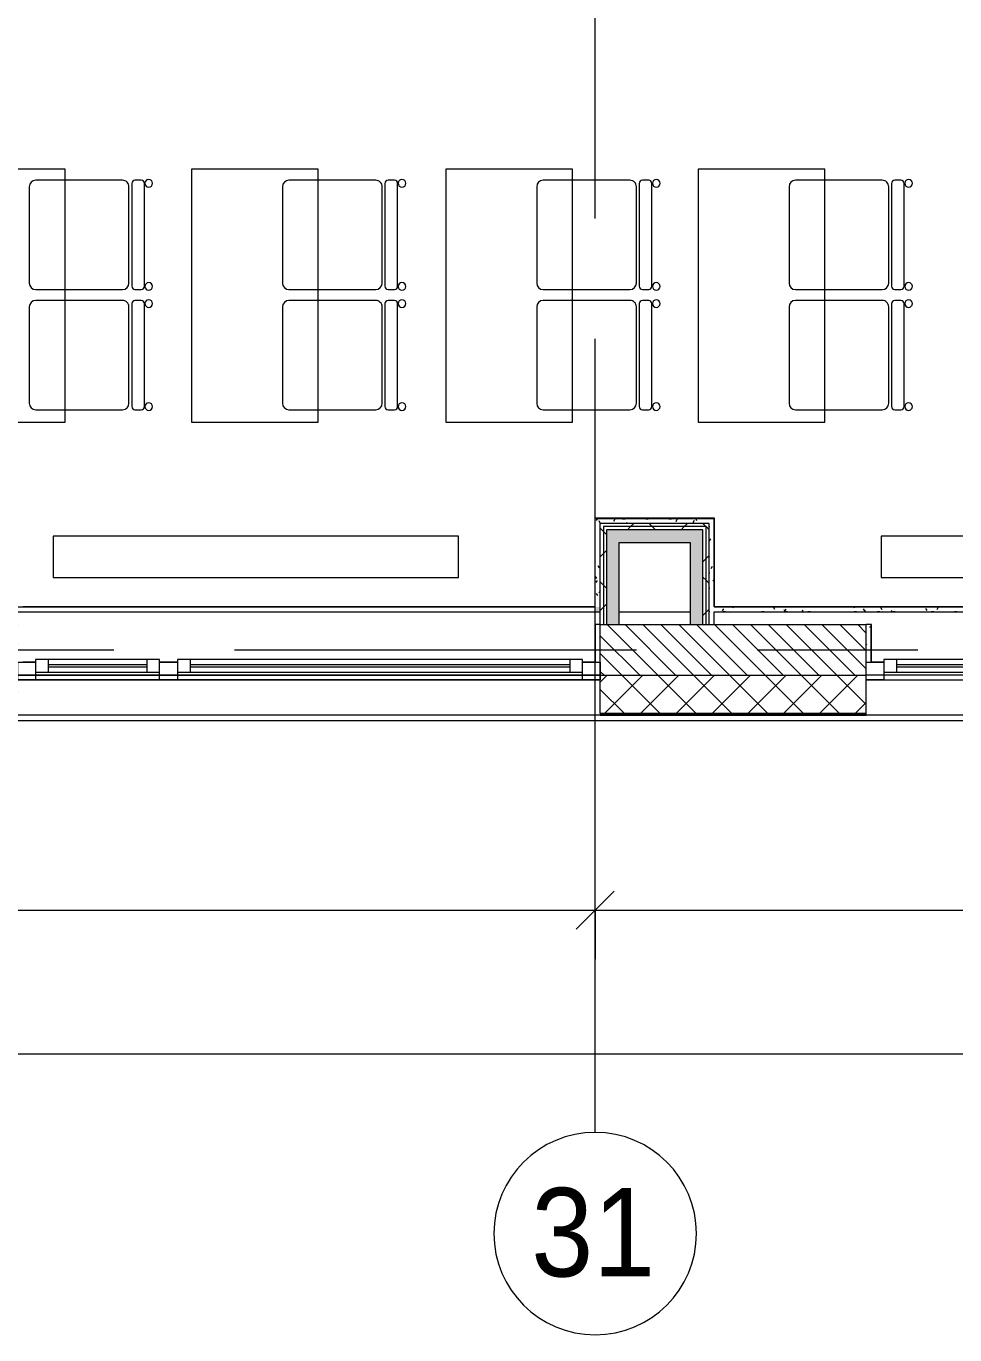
# Model space of a CAD drawing. Header units: millimetres. Extents: x 1322 to 199238, y -8553 to 29000.
# Drawn here: x 38182 to 41849, y -2706 to 2465 of the extents above; entities that cross this region are included whole.
import ezdxf

# ---------------------------------------------------------------- set-up
doc = ezdxf.new("R2010")
doc.units = ezdxf.units.MM
doc.linetypes.add('Осевая', pattern=[3175, 635, -476.25, 1587.5, -476.25])
for name, color, linetype, lineweight in [('A-ANNO-DIMS', 7, 'Continuous', 9), ('A-ANNO-DIMS-100', 7, 'Continuous', 9), ('A-GLAZ', 7, 'Continuous', 9), ('A-GLAZ-1', 7, 'Continuous', 13), ('A-WALL', 7, 'Continuous', 9), ('I-WALL', 7, 'Continuous', 9), ('M-EQPM', 7, 'Continuous', 9), ('Оси', 7, 'Continuous', 9), ('Оси-1', 7, 'Continuous', 20), ('Оси-2', 7, 'Осевая', 9)]:
    doc.layers.add(name, color=color, linetype=linetype, lineweight=lineweight)
for name, color, linetype, lineweight, true_color in [('A-WALL-1', 7, 'Continuous', 9, 0x3c3c3c), ('A-WALL-FNSH-1', 7, 'Continuous', 9, 0x3c3c3c), ('I-FURN-1', 7, 'Continuous', 9, 0xf0f0f0), ('M-EQPM-3', 7, 'Continuous', 9, 0xd4d4d4)]:
    doc.layers.add(name, color=color, linetype=linetype, lineweight=lineweight, true_color=true_color)
doc.styles.add('Arial', font='arial.ttf', dxfattribs={"width": 0.9, "height": 350})
doc.styles.add('ISOCPEUR', font='isocpeur.ttf', dxfattribs={"width": 0.9, "height": 250})
doc.dimstyles.new('ISO-2_5_0_9К_БОЛЬШОЙ_1', dxfattribs={"dimscale": 304.8, "dimtxt": 248.995294, "dimasz": 0.492126, "dimexe": 0.393701, "dimexo": 0.984252, "dimgap": 0, "dimtad": 1, "dimdec": 0, "dimrnd": 10, "dimzin": 0, "dimdsep": 46, "dimtxsty": 'ISOCPEUR', "dimblk1": 'OBLIQUE', "dimblk2": 'OBLIQUE', "dimsah": 1, "dimcen": 0.09, "dimdle": 0.393701, "dimazin": 0, "dimtfac": 1, "dimtdec": 4, "dimtix": 1, "dimtmove": 0, "dimatfit": 3, "dimfxl": 1, "dimtvp": 1, "dimtolj": 1, "dimtzin": 0, "dimarcsym": 2})
pattern_1 = [(45, (-75531.33, 0), (-106.06602, 106.06602), []), (135, (-75531.33, 0), (-106.06602, -106.06602), [])]
pattern_2 = [(0, (-75531.326, 0), (121.92, 30.48), [10.058, -81.382, 10.058, -81.382, -487.68]), (0, (-75531.326, 0), (121.92, 30.48), [-182.88, 10.058, -172.822, 10.058, -81.382, -213.36]), (0, (-75531.326, 0), (121.92, 30.48), [-457.2, 10.058, -50.902, 10.058, -142.342]), (120, (-75485.606, 15.24), (-87.356454, 90.345817), [10.058, -81.382, 10.058, -81.382, -487.68]), (120, (-75485.606, 15.24), (-87.356454, 90.345817), [-182.88, 10.058, -172.822, 10.058, -81.382, -213.36]), (120, (-75485.606, 15.24), (-87.356454, 90.345817), [-457.2, 10.058, -50.902, 10.058, -142.342]), (240, (-75470.366, 76.2), (-34.563546, -120.825817), [10.058, -81.382, 10.058, -81.382, -487.68]), (240, (-75470.366, 76.2), (-34.563546, -120.825817), [-182.88, 10.058, -172.822, 10.058, -81.382, -213.36]), (240, (-75470.366, 76.2), (-34.563546, -120.825817), [-457.2, 10.058, -50.902, 10.058, -142.342])]

# ---------------------------------------------------------------- blocks, each defined once
blk = doc.blocks.new('120_Окно_СКБ_2Ст_Фрамуга сверху - 120_Окно_СКБ_2Ст_2300х2500_h_ ДОО-19727959-План размещения напольных электротехнических лючков и розеток 1 этажа в осях 23_1-33')
at = {"layer": 'A-GLAZ'}
for p, q in [((1150, -57), (-1150, -57)), ((-1080, -57), (1080, -57)), ((-1130, -127), (-1080, -127)), ((-1030, -107), (470, -107)), ((470, -117), (-1030, -117)), ((520, -127), (590, -127)), ((520, -127), (590, -127)), ((640, -107), (1030, -107)), ((1030, -117), (640, -117)), ((1080, -127), (1130, -127))]:
    blk.add_line(p, q, dxfattribs=at)
at = {"layer": 'A-GLAZ-1'}
for p, q in [((-1150, -127), (-1150, -57)), ((-1150, -57), (-1080, -57)), ((-1080, -57), (-1080, -127)), ((520, -87), (-1080, -87)), ((-1080, -87), (-1080, -137)), ((-1030, -137), (-1030, -87)), ((470, -137), (470, -87)), ((520, -127), (520, -57)), ((520, -57), (590, -57)), ((520, -137), (520, -87)), ((590, -57), (590, -127)), ((1080, -87), (590, -87)), ((590, -87), (590, -137)), ((640, -137), (640, -87)), ((1030, -137), (1030, -87)), ((1080, -127), (1080, -57)), ((1080, -57), (1150, -57)), ((1080, -137), (1080, -87)), ((1150, -57), (1150, -127)), ((-1080, -127), (-1150, -127)), ((-1080, -137), (520, -137)), ((590, -127), (520, -127)), ((590, -137), (1080, -137)), ((1150, -127), (1080, -127))]:
    blk.add_line(p, q, dxfattribs=at)
blk = doc.blocks.new('120_Окно_СКБ_1Ст - 120_Окно_СКБ_1Ст 900х2500_h_ с форточкой-22876038-План размещения напольных электротехнических лючков и розеток 1 этажа в осях 23_1-33')
at = {"layer": 'A-GLAZ'}
for p, q in [((450, -57), (-450, -57)), ((-430, -127), (-380, -127)), ((-330, -107), (330, -107)), ((330, -117), (-330, -117)), ((380, -127), (430, -127))]:
    blk.add_line(p, q, dxfattribs=at)
at = {"layer": 'A-GLAZ-1'}
for p, q in [((-450, -127), (-450, -57)), ((-450, -57), (-380, -57)), ((-380, -57), (-380, -127)), ((380, -87), (-380, -87)), ((-380, -87), (-380, -137)), ((-330, -137), (-330, -87)), ((330, -137), (330, -87)), ((380, -127), (380, -57)), ((380, -57), (450, -57)), ((380, -137), (380, -87)), ((450, -57), (450, -127)), ((-380, -127), (-450, -127)), ((-380, -137), (380, -137)), ((450, -127), (380, -127))]:
    blk.add_line(p, q, dxfattribs=at)
blk = doc.blocks.new('Стол базовый прямоугольный - 1_89-25401668-План размещения напольных электротехнических лючков и розеток 1 этажа в осях 23_1-33')
at = {"layer": 'I-FURN-1'}
for p, q in [((500, 250), (-500, 250)), ((-500, 250), (-500, -250)), ((500, -250), (500, 250)), ((-500, -250), (500, -250))]:
    blk.add_line(p, q, dxfattribs=at)
blk = doc.blocks.new('M_Стул-Breuer - 1_87-25466819-План размещения напольных электротехнических лючков и розеток 1 этажа в осях 23_1-33')
at = {"layer": 'I-FURN-1'}
for p, q in [((-215.9, 215.9), (-215.9, 100)), ((190.5, 241.3), (-190.5, 241.3)), ((215.9, 100), (215.9, 215.9)), ((-215.9, 100), (-215.9, -127)), ((215.9, -127), (215.9, 100)), ((-190.5, -152.4), (190.5, -152.4)), ((-215.9, -176.2), (-215.9, -200.8)), ((203.2, -163.5), (-203.2, -163.5)), ((215.9, -200.8), (215.9, -176.2)), ((-203.2, -213.5), (203.2, -213.5))]:
    blk.add_line(p, q, dxfattribs=at)
for centre, radius, start, end in [((-190.5, 215.9), 25.4, 90, 180), ((190.5, 215.9), 25.4, 0, 90), ((-190.5, -127), 25.4, 180, 270), ((190.5, -127), 25.4, 270, 360), ((-203.2, -176.2), 12.7, 90, 180), ((-203.2, -200.8), 12.7, 180, 270), ((203.2, -176.2), 12.7, 360, 90), ((203.2, -200.8), 12.7, 270, 360), ((-203.5, -230.6), 15.1, 360, 180), ((-203.5, -230.6), 15.1, 180, 360), ((203.7, -230.6), 15.1, 360, 180), ((203.7, -230.6), 15.1, 180, 360)]:
    blk.add_arc(centre, radius, start, end, dxfattribs=at)
blk = doc.blocks.new('radiator_prado_classic_z_tip_30_po exemplyaru - Classic Z Тип 30-300-31134001-План размещения напольных электротехнических лючков и розеток 1 этажа в осях 23_1-33')
at = {"layer": 'M-EQPM-3'}
for p, q in [((0, 228), (0, 64)), ((700, 228), (0, 228)), ((700, 64), (700, 228)), ((0, 64), (700, 64))]:
    blk.add_line(p, q, dxfattribs=at)
blk = doc.blocks.new('radiator_prado_classic_z_tip_30_po exemplyaru - Classic Z Тип 30-300-31137165-План размещения напольных электротехнических лючков и розеток 1 этажа в осях 23_1-33')
at = {"layer": 'M-EQPM-3'}
for p, q in [((0, 228), (0, 64)), ((1600, 228), (0, 228)), ((1600, 64), (1600, 228)), ((0, 64), (1600, 64))]:
    blk.add_line(p, q, dxfattribs=at)
blk = doc.blocks.new('Ось сетки - D8-29747960-План размещения напольных электротехнических лючков и розеток 1 этажа в осях 23_1-33')
at = {"layer": 'Оси-1'}
for start, end in [(360, 180), (180, 360)]:
    blk.add_arc((0, 0), 4, start, end, dxfattribs=at)
blk = doc.blocks.new('DIMBLOCK10-План размещения напольных электротехнических лючков и розеток 1 этажа в осях 23_1-33')
at = {"layer": 'A-ANNO-DIMS-100'}
for p, q in [((35178.7, -1221.7), (35178.7, -907.7)), ((40428.7, -1221.7), (40428.7, -907.7)), ((35178.7, -1027.7), (40428.7, -1027.7)), ((35178.7, -1027.7), (35178.7, -1221.7)), ((40428.7, -1027.7), (40428.7, -1221.7))]:
    blk.add_line(p, q, dxfattribs=at)
at = {"layer": 'A-ANNO-DIMS-100', "lineweight": 20}
for p, q in [((35178.7, -1027.7), (35253.7, -952.7)), ((40428.7, -1027.7), (40503.7, -952.7)), ((35178.7, -1027.7), (35103.7, -1102.7)), ((40428.7, -1027.7), (40353.7, -1102.7))]:
    blk.add_line(p, q, dxfattribs=at)
at = {"layer": 'A-ANNO-DIMS-100', "color": 0, "insert": (37487.6, -701.1), "char_height": 250, "width": 758.478, "attachment_point": 1, "line_spacing_factor": 1.149209, "style": 'ISOCPEUR'}
blk.add_mtext('5250', dxfattribs=at)
blk = doc.blocks.new('_Oblique')
at = {"color": 0, "linetype": 'ByBlock', "lineweight": -2}
blk.add_line((-0.5, -0.5), (0.5, 0.5), dxfattribs=at)
blk = doc.blocks.new('DIMBLOCK11-План размещения напольных электротехнических лючков и розеток 1 этажа в осях 23_1-33')
at = {"layer": 'A-ANNO-DIMS-100'}
for p, q in [((40428.7, -1221.7), (40428.7, -907.7)), ((45678.7, -1221.7), (45678.7, -907.7)), ((40428.7, -1027.7), (45678.7, -1027.7)), ((40428.7, -1027.7), (40428.7, -1221.7)), ((45678.7, -1027.7), (45678.7, -1221.7))]:
    blk.add_line(p, q, dxfattribs=at)
at = {"layer": 'A-ANNO-DIMS-100', "lineweight": 20}
for p, q in [((40428.7, -1027.7), (40503.7, -952.7)), ((45678.7, -1027.7), (45753.7, -952.7)), ((40428.7, -1027.7), (40353.7, -1102.7)), ((45678.7, -1027.7), (45603.7, -1102.7))]:
    blk.add_line(p, q, dxfattribs=at)
at = {"layer": 'A-ANNO-DIMS-100', "color": 0, "insert": (42737.6, -701.1), "char_height": 250, "width": 758.478, "attachment_point": 1, "line_spacing_factor": 1.149209, "style": 'ISOCPEUR'}
blk.add_mtext('5250', dxfattribs=at)
blk = doc.blocks.new('DIMBLOCK26-План размещения напольных электротехнических лючков и розеток 1 этажа в осях 23_1-33')
at = {"layer": 'A-ANNO-DIMS-100'}
for p, q in [((9028.7, -1789.6), (9028.7, -1475.6)), ((49478.7, -1789.6), (49478.7, -1475.6)), ((8908.7, -1595.6), (49598.7, -1595.6)), ((9028.7, -1595.6), (9028.7, -1789.6)), ((49478.7, -1595.6), (49478.7, -1789.6))]:
    blk.add_line(p, q, dxfattribs=at)
at = {"layer": 'A-ANNO-DIMS-100', "lineweight": 20}
for p, q in [((9028.7, -1595.6), (9103.7, -1520.6)), ((49478.7, -1595.6), (49553.7, -1520.6)), ((9028.7, -1595.6), (8953.7, -1670.6)), ((49478.7, -1595.6), (49403.7, -1670.6))]:
    blk.add_line(p, q, dxfattribs=at)
at = {"layer": 'A-ANNO-DIMS-100', "color": 0, "insert": (28834.7, -1269), "char_height": 250, "width": 1005.558, "attachment_point": 1, "line_spacing_factor": 1.149209, "style": 'ISOCPEUR'}
blk.add_mtext('40450', dxfattribs=at)

msp = doc.modelspace()

# ---------------------------------------------------------------- hatches: boundary and pattern name
at = {"layer": 'A-WALL'}
h = msp.add_hatch(dxfattribs=at)
h.set_pattern_fill('FP_1', color=256, style=0, pattern_type=2)
h.set_pattern_definition([(135, (-75531.326, 0), (-35.35534, -35.35534), [])])
h.paths.add_polyline_path([(48198.7, -100), (48198.7, 100), (47998.7, 100), (47998.7, -100)])
h.paths.add_polyline_path([(45698.7, -100), (45698.7, 100), (45598.7, 100), (45598.7, -100)])
h.paths.add_polyline_path([(43596.1, -100), (43798.7, -100), (43798.7, 100), (43298.7, 100), (43298.7, -100)])
h.paths.add_polyline_path([(41498.7, -100), (41498.7, 100), (40448.7, 100), (40448.7, -100), (40936, -100)])
h.paths.add_polyline_path([(38148.7, -100), (38148.7, 100), (37898.7, 100), (37898.7, -100)])
h.paths.add_polyline_path([(35198.7, -100), (36098.7, -100), (36098.7, 100), (35198.7, 100)])
h.paths.add_polyline_path([(34138.7, -100), (34298.7, -100), (34298.7, 100), (33948.7, 100), (33948.7, -100), (34123.7, -100)])
h.paths.add_polyline_path([(30698.7, -100), (30698.7, 100), (29648.7, 100), (29648.7, -100), (30295.4, -100)])
h.paths.add_polyline_path([(27348.7, -100), (27348.7, 100), (27098.7, 100), (27098.7, -100)])
h.paths.add_polyline_path([(26198.7, -100), (26198.7, 100), (25298.7, 100), (25298.7, -100)])
h.paths.add_polyline_path([(22573.7, -100), (22573.7, 100), (21573.7, 100), (21573.7, -100), (22315, -100)])
h.paths.add_polyline_path([(18998.7, -100), (19248.7, -100), (19248.7, 100), (18998.7, 100), (18998.7, 56.5)])
h.paths.add_polyline_path([(16994.7, -100), (17198.7, -100), (17198.7, 100), (16398.7, 100), (16398.7, -100)])
h = msp.add_hatch(dxfattribs=at)
h.set_pattern_fill('FP_5', color=256, style=0, pattern_type=2)
h.set_pattern_definition([(45, (-75531.33, 0), (-70.71068, 70.71068), []), (135, (-75531.33, 0), (-70.71068, -70.71068), [])])
h.paths.add_polyline_path([(49548.7, -250), (49548.7, -100), (47998.7, -100), (47998.7, -250), (48916.4, -250)])
h.paths.add_polyline_path([(45698.7, -250), (45698.7, -100), (44698.7, -100), (44698.7, -250), (44926.2, -250)])
h.paths.add_polyline_path([(43596.1, -250), (43798.7, -250), (43798.7, -100), (42398.7, -100), (42398.7, -250)])
h.paths.add_polyline_path([(41498.7, -250), (41498.7, -100), (40448.7, -100), (40448.7, -250), (40936, -250)])
h.paths.add_polyline_path([(38148.7, -250), (38148.7, -100), (36998.7, -100), (36998.7, -250), (37610.8, -250)])
h.paths.add_polyline_path([(33948.7, -250), (34298.7, -250), (34298.7, -100), (33948.7, -100)])
h.paths.add_polyline_path([(35615.7, -250), (36098.7, -250), (36098.7, -100), (35198.7, -100), (35198.7, -250)])
h.paths.add_polyline_path([(32498.7, -250), (32498.7, -100), (31598.7, -100), (31598.7, -250)])
h.paths.add_polyline_path([(29648.7, -250), (30698.7, -250), (30698.7, -100), (29648.7, -100)])
h.paths.add_polyline_path([(27098.7, -250), (27348.7, -250), (27348.7, -100), (25298.7, -100), (25298.7, -250), (26305.2, -250)])
h.paths.add_polyline_path([(24398.7, -250), (24398.7, -100), (23498.7, -100), (23498.7, -250), (23645.1, -250)])
h.paths.add_polyline_path([(21548.7, -250), (22598.7, -250), (22598.7, -100), (21548.7, -100)])
h.paths.add_polyline_path([(18998.7, -250), (19248.7, -250), (19248.7, -100), (18098.7, -100), (18098.7, -250)])
h.paths.add_polyline_path([(16398.7, -250), (17198.7, -250), (17198.7, -100), (16398.7, -100)])
h.paths.add_polyline_path([(15498.7, -250), (15498.7, -100), (13678.7, -100), (13678.7, -250), (14334.6, -250)])
at = {"layer": 'I-WALL'}
h = msp.add_hatch(dxfattribs=at)
h.set_pattern_fill('FP_31', color=256, style=0, pattern_type=2)
h.set_pattern_definition(pattern_2)
h.paths.add_polyline_path([(40428.7, 170), (40448.7, 170), (40448.7, 520), (40428.7, 520), (40428.7, 219.1)])
h = msp.add_hatch(dxfattribs=at)
h.set_pattern_fill('FP_31', color=256, style=0, pattern_type=2)
h.set_pattern_definition(pattern_2)
h.paths.add_polyline_path([(40898.7, 500), (40898.7, 520), (40448.7, 520), (40448.7, 500), (40878.7, 500)])
h = msp.add_hatch(dxfattribs=at)
h.set_pattern_fill('FP_35', color=256, style=0, pattern_type=2)
h.set_pattern_definition(pattern_1)
h.paths.add_polyline_path([(40461.2, 100), (40461.2, 500), (40448.7, 500), (40448.7, 100)])
h = msp.add_hatch(dxfattribs=at)
h.set_pattern_fill('FP_35', color=256, style=0, pattern_type=2)
h.set_pattern_definition(pattern_1)
h.paths.add_polyline_path([(40878.7, 487.5), (40878.7, 500), (40461.2, 500), (40461.2, 487.5), (40866.2, 487.5)])
h = msp.add_hatch(dxfattribs=at)
h.set_pattern_fill('FP_35', color=256, style=0, pattern_type=2)
h.set_pattern_definition(pattern_1)
h.paths.add_polyline_path([(40461.2, 100), (40473.7, 100), (40473.7, 487.5), (40461.2, 487.5), (40461.2, 219.1)])
h = msp.add_hatch(dxfattribs=at)
h.set_pattern_fill('FP_35', color=256, style=0, pattern_type=2)
h.set_pattern_definition(pattern_1)
h.paths.add_polyline_path([(40853.7, 475), (40866.2, 475), (40866.2, 487.5), (40473.7, 487.5), (40473.7, 475), (40523.7, 475)])
for points in [[(40473.7, 100), (40523.7, 100), (40523.7, 475), (40473.7, 475), (40473.7, 219.1)], [(40803.7, 425), (40853.7, 425), (40853.7, 475), (40523.7, 475), (40523.7, 425)], [(40853.7, 100), (40853.7, 425), (40803.7, 425), (40803.7, 100)]]:
    msp.add_hatch(color=256, dxfattribs=at).paths.add_polyline_path(points)
h = msp.add_hatch(dxfattribs=at)
h.set_pattern_fill('FP_35', color=256, style=0, pattern_type=2)
h.set_pattern_definition(pattern_1)
h.paths.add_polyline_path([(40866.2, 100), (40866.2, 475), (40853.7, 475), (40853.7, 100)])
h = msp.add_hatch(dxfattribs=at)
h.set_pattern_fill('FP_35', color=256, style=0, pattern_type=2)
h.set_pattern_definition(pattern_1)
h.paths.add_polyline_path([(40878.7, 100), (40878.7, 487.5), (40866.2, 487.5), (40866.2, 100)])
h = msp.add_hatch(dxfattribs=at)
h.set_pattern_fill('FP_31', color=256, style=0, pattern_type=2)
h.set_pattern_definition(pattern_2)
h.paths.add_polyline_path([(40878.7, 100), (40898.7, 100), (40898.7, 500), (40878.7, 500), (40878.7, 219.1)])
h = msp.add_hatch(dxfattribs=at)
h.set_pattern_fill('FP_31', color=256, style=0, pattern_type=2)
h.set_pattern_definition(pattern_2)
h.paths.add_polyline_path([(40448.7, 150), (40448.7, 170), (40428.7, 170), (40428.7, 150)])
h.paths.add_polyline_path([(38148.7, 150), (38148.7, 170), (37358.7, 170), (37358.7, 150), (37610.8, 150)])
h = msp.add_hatch(dxfattribs=at)
h.set_pattern_fill('FP_31', color=256, style=0, pattern_type=2)
h.set_pattern_definition(pattern_2)
h.paths.add_polyline_path([(43758.7, 150), (43758.7, 170), (40898.7, 170), (40898.7, 150), (43596.1, 150)])
h = msp.add_hatch(dxfattribs=at)
h.set_pattern_fill('FP_31', color=256, style=0, pattern_type=2)
h.set_pattern_definition(pattern_2)
h.paths.add_polyline_path([(40448.7, -48), (40448.7, 100), (40428.7, 100), (40428.7, -48)])
h = msp.add_hatch(dxfattribs=at)
h.set_pattern_fill('FP_31', color=256, style=0, pattern_type=2)
h.set_pattern_definition(pattern_2)
h.paths.add_polyline_path([(41518.7, -48), (41518.7, 100), (41498.7, 100), (41498.7, -48)])

# ---------------------------------------------------------------- linework, layer by layer
at = {"layer": 'A-WALL'}
for p, q in [((40428.7, 150), (40428.7, 520)), ((40461.2, 487.5), (40461.2, 100)), ((40866.2, 487.5), (40461.2, 487.5)), ((40473.7, 475), (40473.7, 100)), ((40853.7, 475), (40473.7, 475)), ((40853.7, 100), (40853.7, 475)), ((40866.2, 100), (40866.2, 487.5)), ((33948.7, -100), (41498.7, -100)), ((40448.7, -100), (41498.7, -100)), ((40448.7, -258), (38148.7, -258)), ((40448.7, -250), (41498.7, -250)), ((40448.7, -253), (41498.7, -253)), ((42398.7, -258), (41498.7, -258)), ((49728.7, -280), (33948.7, -280))]:
    msp.add_line(p, q, dxfattribs=at)
at = {"layer": 'A-WALL-1'}
for p, q in [((40898.7, 520), (40898.7, 520)), ((40898.7, 170), (40898.7, 520)), ((40878.7, 500), (40448.7, 500)), ((40448.7, -250), (40448.7, 500)), ((40878.7, 100), (40878.7, 500)), ((40523.7, 100), (40523.7, 425)), ((40523.7, 425), (40803.7, 425)), ((40803.7, 425), (40803.7, 100)), ((43758.7, 170), (40898.7, 170)), ((40428.7, 150), (40448.7, 150)), ((40898.7, 100), (40898.7, 150)), ((40898.7, 150), (43758.7, 150)), ((40428.7, 100), (40428.7, -48)), ((40448.7, 100), (40428.7, 100)), ((40448.7, 100), (41498.7, 100)), ((41498.7, -250), (41498.7, 100)), ((41518.7, 100), (41498.7, 100)), ((41518.7, -48), (41518.7, 100)), ((40428.7, -48), (40448.7, -48)), ((41498.7, -48), (41518.7, -48)), ((43798.7, -100), (41498.7, -100))]:
    msp.add_line(p, q, dxfattribs=at)
at = {"layer": 'A-WALL-FNSH-1'}
for p, q in [((40899.7, 521), (40427.7, 521)), ((40427.7, 521), (40427.7, 170)), ((40428.7, 520), (40898.7, 520)), ((40898.7, 520), (40898.7, 170)), ((40899.7, 171), (40899.7, 521)), ((40428.7, 171), (40415.9, 171)), ((40415.9, 171), (40415.9, 170)), ((40415.9, 170), (40428.7, 170)), ((40427.7, 170), (40428.7, 170)), ((40428.7, 170), (40428.7, 171)), ((40898.7, 170), (43758.7, 170)), ((43757.7, 171), (40899.7, 171)), ((40427.7, 100), (40427.7, -48)), ((40428.7, 100), (40427.7, 100)), ((41519.7, 100), (41518.7, 100)), ((41519.7, -48), (41519.7, 100)), ((40427.7, -48), (40428.7, -48)), ((41518.7, -48), (41519.7, -48)), ((40448.7, -250), (40448.7, -258)), ((40448.7, -258), (41498.7, -258)), ((41498.7, -258), (41498.7, -250))]:
    msp.add_line(p, q, dxfattribs=at)
at = {"layer": 'I-WALL'}
for p, q in [((38148.7, 170), (40427.7, 170)), ((38169.7, 171), (40415.9, 171)), ((40415.9, 170), (38169.7, 170)), ((38148.7, 150), (40428.7, 150)), ((40523.7, 150), (40803.7, 150)), ((40448.7, -100), (38148.7, -100)), ((42398.7, -100), (41498.7, -100))]:
    msp.add_line(p, q, dxfattribs=at)
at = {"layer": 'Оси'}
msp.add_line((40428.7, -1906.3), (40428.7, 593.7), dxfattribs=at)
at = {"layer": 'Оси-2'}
for p, q in [((40428.7, 593.7), (40428.7, 19415.1)), ((9318.1, 0), (47228.7, 0))]:
    msp.add_line(p, q, dxfattribs=at)

# ---------------------------------------------------------------- block references
at = {"layer": 'A-GLAZ', "rotation": 180}
for name, p in [('120_Окно_СКБ_2Ст_Фрамуга сверху - 120_Окно_СКБ_2Ст_2300х2500_h_ ДОО-19727959-План размещения напольных электротехнических лючков и розеток 1 этажа в осях 23_1-33', (39298.7, -175)), ('120_Окно_СКБ_1Ст - 120_Окно_СКБ_1Ст 900х2500_h_ с форточкой-22876038-План размещения напольных электротехнических лючков и розеток 1 этажа в осях 23_1-33', (41948.7, -175))]:
    msp.add_blockref(name, p, dxfattribs=at)
at = {"layer": 'I-FURN-1'}
for name, p, rotation in [('Стол базовый прямоугольный - 1_89-25401668-План размещения напольных электротехнических лючков и розеток 1 этажа в осях 23_1-33', (38085.1, 1400.1), 90), ('Стол базовый прямоугольный - 1_89-25401668-План размещения напольных электротехнических лючков и розеток 1 этажа в осях 23_1-33', (39085.1, 1400.1), 90), ('Стол базовый прямоугольный - 1_89-25401668-План размещения напольных электротехнических лючков и розеток 1 этажа в осях 23_1-33', (40089, 1400.1), 90), ('Стол базовый прямоугольный - 1_89-25401668-План размещения напольных электротехнических лючков и розеток 1 этажа в осях 23_1-33', (41085.3, 1400.1), 90), ('M_Стул-Breuer - 1_87-25466819-План размещения напольных электротехнических лючков и розеток 1 этажа в осях 23_1-33', (38435.1, 1640.1), 90.00000000000006), ('M_Стул-Breuer - 1_87-25466819-План размещения напольных электротехнических лючков и розеток 1 этажа в осях 23_1-33', (39435.1, 1640.1), 90.00000000000006), ('M_Стул-Breuer - 1_87-25466819-План размещения напольных электротехнических лючков и розеток 1 этажа в осях 23_1-33', (40439, 1640.1), 90.00000000000006), ('M_Стул-Breuer - 1_87-25466819-План размещения напольных электротехнических лючков и розеток 1 этажа в осях 23_1-33', (41435.3, 1640.1), 90.00000000000006), ('M_Стул-Breuer - 1_87-25466819-План размещения напольных электротехнических лючков и розеток 1 этажа в осях 23_1-33', (38435.1, 1165.1), 90.00000000000006), ('M_Стул-Breuer - 1_87-25466819-План размещения напольных электротехнических лючков и розеток 1 этажа в осях 23_1-33', (39435.1, 1165.1), 90.00000000000006), ('M_Стул-Breuer - 1_87-25466819-План размещения напольных электротехнических лючков и розеток 1 этажа в осях 23_1-33', (40439, 1165.1), 90.00000000000006), ('M_Стул-Breuer - 1_87-25466819-План размещения напольных электротехнических лючков и розеток 1 этажа в осях 23_1-33', (41435.3, 1165.1), 90.00000000000006)]:
    msp.add_blockref(name, p, dxfattribs=dict(at, rotation=rotation))
at = {"layer": 'M-EQPM'}
for name, p in [('radiator_prado_classic_z_tip_30_po exemplyaru - Classic Z Тип 30-300-31137165-План размещения напольных электротехнических лючков и розеток 1 этажа в осях 23_1-33', (38288.7, 222)), ('radiator_prado_classic_z_tip_30_po exemplyaru - Classic Z Тип 30-300-31134001-План размещения напольных электротехнических лючков и розеток 1 этажа в осях 23_1-33', (41557.6, 222))]:
    msp.add_blockref(name, p, dxfattribs=at)
at = {"layer": 'Оси-1', "xscale": 99.99999999999993, "yscale": 99.99999999999993, "zscale": 99.99999999999993}
msp.add_blockref('Ось сетки - D8-29747960-План размещения напольных электротехнических лючков и розеток 1 этажа в осях 23_1-33', (40428.7, -2306.3), dxfattribs=at)

# ---------------------------------------------------------------- texts
at = {"layer": 'Оси', "insert": (40176.1, -2125.6), "char_height": 350, "width": 606.076, "attachment_point": 1, "style": 'Arial'}
msp.add_mtext('31', dxfattribs=at)

# ---------------------------------------------------------------- dimensions: what is measured, and where the dimension line sits
at = {"layer": 'A-ANNO-DIMS'}
for base, p1, p2, override, picture, middle in [((40428.7, -1027.7), (35178.7, -921.7), (40428.7, -921.7), {"dimpost": '<>', "dimfxl": 5250}, 'DIMBLOCK10-План размещения напольных электротехнических лючков и розеток 1 этажа в осях 23_1-33', (37803.7, -902.7)), ((45678.7, -1027.7), (40428.7, -921.7), (45678.7, -921.7), {"dimpost": '<>', "dimfxl": 5250}, 'DIMBLOCK11-План размещения напольных электротехнических лючков и розеток 1 этажа в осях 23_1-33', (43053.7, -902.7)), ((49478.7, -1595.6), (9028.7, -1489.6), (49478.7, -1489.6), {"dimpost": '<>', "dimfxl": 40450}, 'DIMBLOCK26-План размещения напольных электротехнических лючков и розеток 1 этажа в осях 23_1-33', (29253.7, -1470.6))]:
    dim = msp.add_linear_dim(base=base, p1=p1, p2=p2, dimstyle='ISO-2_5_0_9К_БОЛЬШОЙ_1', override=override, dxfattribs=at)
    dim.commit()
    dim.dimension.update_dxf_attribs({"geometry": picture, "text_midpoint": middle})

doc.saveas('drawing.dxf')
